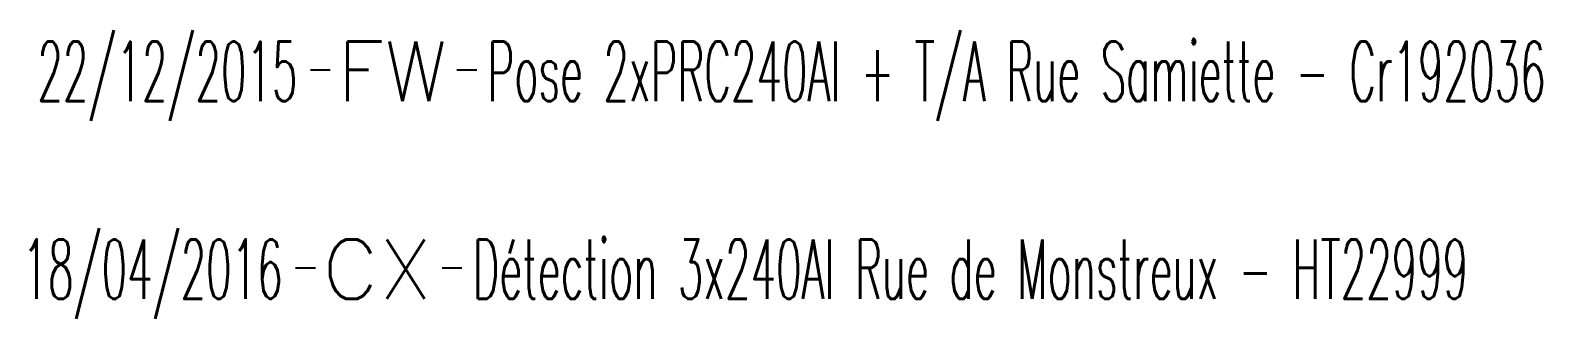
# Model space of a CAD drawing. Header units: millimetres. Extents: x 145437 to 146000, y 141990 to 142990.
# Drawn here: x 145511.01 to 145549.12, y 142982.77 to 142990.04 of the extents above; entities that cross this region are included whole.
import ezdxf
from ezdxf.enums import TextEntityAlignment as Align

# ---------------------------------------------------------------- set-up
doc = ezdxf.new("R2010")
doc.units = ezdxf.units.MM
doc.layers.get('0').update_dxf_attribs({"linetype": 'CONTINUOUS'})
doc.layers.add('M_910', color=7, linetype='CONTINUOUS')
doc.styles.get("Standard").update_dxf_attribs({"font": 'romans.shx', "width": 0.85})

# ---------------------------------------------------------------- blocks, each defined once
blk = doc.blocks.new('GIS_MODF')
at = {"color": 0, "linetype": 'Continuous', "flags": 128}
for points in [[(-2.176, -0.014), (-1.676, -0.014)], [(1.519, -0.014), (2.019, -0.014)]]:
    blk.add_lwpolyline(points, dxfattribs=at)
at = {"color": 0, "linetype": 'Continuous', "width": 0.5}
blk.add_attdef('DATE', text='', height=1.5, dxfattribs=at).set_placement((-2.502, -0.798), align=Align.RIGHT)
at = {"color": 0, "linetype": 'Continuous', "width": 1.771291}
blk.add_attdef('USER', text='', height=1.5, dxfattribs=at).set_placement((-1.507, -0.798), (1.276, -0.798), align=Align.FIT)
at = {"color": 0, "linetype": 'Continuous', "width": 0.5}
blk.add_attdef('DESC', (2.289, -0.798), '', height=1.5, dxfattribs=at)

msp = doc.modelspace()

# ---------------------------------------------------------------- block references
at = {"layer": 'M_910'}
ref = msp.add_blockref('GIS_MODF', (145520.247, 142989.056), dxfattribs=at)
ref.add_attrib('DATE', '22/12/2015', dxfattribs={"layer": '0', "color": 0, "linetype": 'Continuous', "height": 1.5, "width": 0.5}).set_placement((145517.745, 142988.258), align=Align.RIGHT)
ref.add_attrib('USER', 'FW', dxfattribs={"layer": '0', "color": 0, "linetype": 'Continuous', "height": 1.5, "width": 0.97421}).set_placement((145518.74, 142988.258), (145521.524, 142988.258), align=Align.FIT)
ref.add_attrib('DESC', 'Pose 2xPRC240Al + T/A Rue Samiette - Cr192036', (145522.536, 142988.258), dxfattribs={"layer": '0', "color": 0, "linetype": 'Continuous', "height": 1.5, "width": 0.5})
ref = msp.add_blockref('GIS_MODF', (145519.873, 142984.069), dxfattribs=at)
ref.add_attrib('DATE', '18/04/2016', dxfattribs={"layer": '0', "color": 0, "linetype": 'Continuous', "height": 1.5, "width": 0.5}).set_placement((145517.371, 142983.271), align=Align.RIGHT)
ref.add_attrib('USER', 'CX', dxfattribs={"layer": '0', "color": 0, "linetype": 'Continuous', "height": 1.5, "width": 1.025485}).set_placement((145518.366, 142983.271), (145521.15, 142983.271), align=Align.FIT)
ref.add_attrib('DESC', 'Détection 3x240Al Rue de Monstreux - HT22999', (145522.162, 142983.271), dxfattribs={"layer": '0', "color": 0, "linetype": 'Continuous', "height": 1.5, "width": 0.5})

doc.saveas('drawing.dxf')
